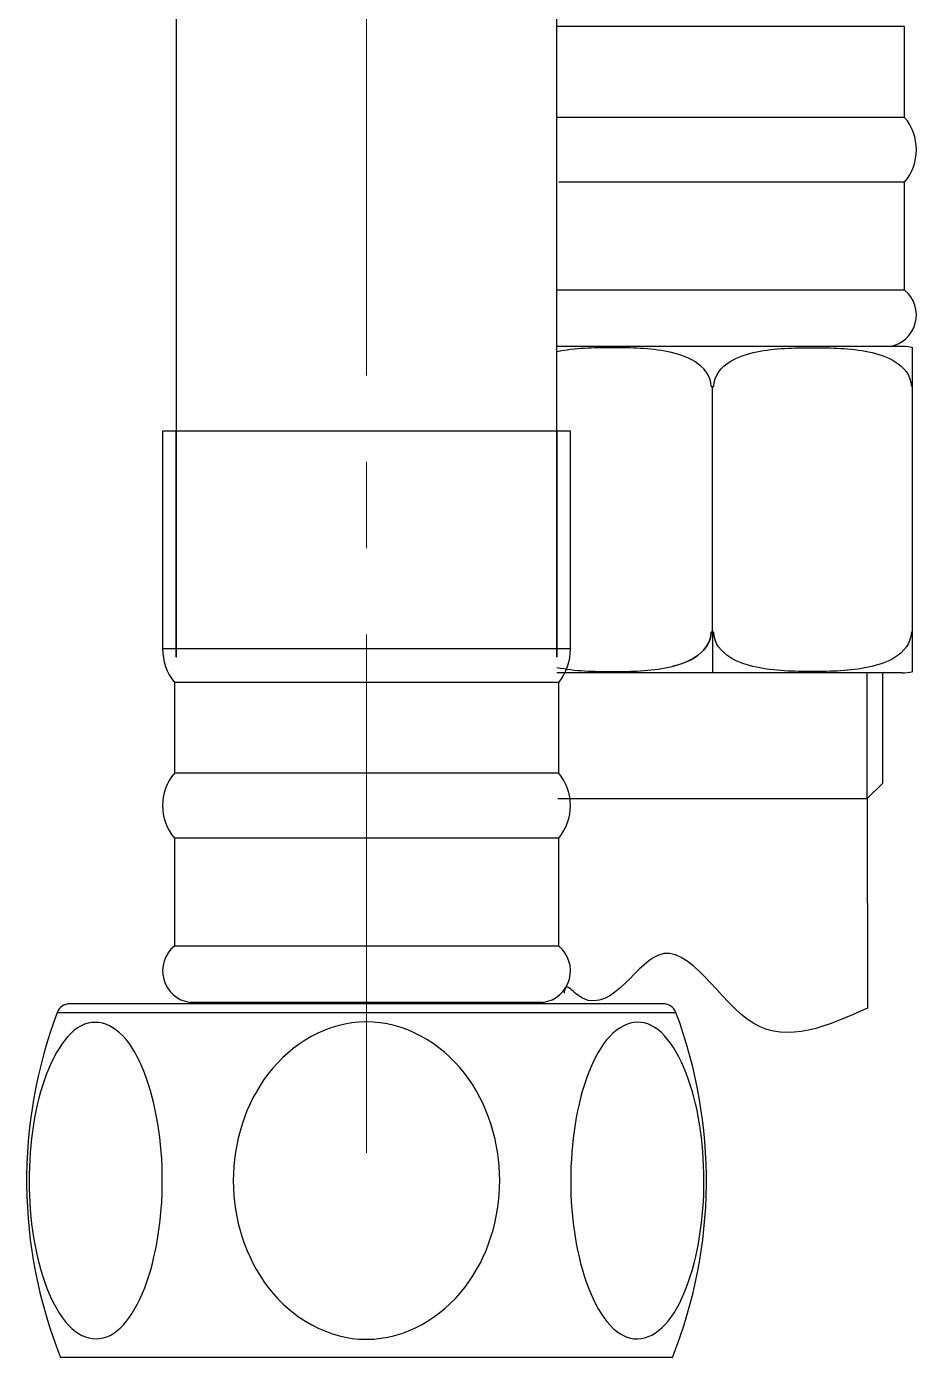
# Model space of a CAD drawing. Extents: x 0 to 1128, y 0 to 827.
# Drawn here: x 261.16 to 293.88, y 96.35 to 145.27 of the extents above; entities that cross this region are included whole.
import ezdxf

# ---------------------------------------------------------------- set-up
doc = ezdxf.new("R2010")
doc.units = 0
doc.header["$LTSCALE"] = 10
doc.header["$MEASUREMENT"] = 0
doc.linetypes.add('CENTER2', pattern=[28.575, 19.05, -3.175, 3.175, -3.175])
doc.layers.get('0').update_dxf_attribs({"linetype": 'CONTINUOUS'})
doc.layers.add('1', color=7, linetype='CONTINUOUS')
doc.layers.add('Cneter', color=1, linetype='CENTER2', lineweight=13)

msp = doc.modelspace()

# ---------------------------------------------------------------- linework, layer by layer
at = {"color": 7, "ltscale": 0.5}
for p, q in [((286.382, 123.008), (286.382, 121.508)), ((292.632, 121.508), (280.661, 121.508))]:
    msp.add_line(p, q, dxfattribs=at)
at = {"color": 7}
for p, q in [((292.073, 116.887), (292.073, 121.508)), ((292.632, 121.508), (292.632, 117.446)), ((292.073, 116.887), (292.632, 117.446)), ((280.691, 116.887), (292.073, 116.887)), ((292.073, 116.887), (292.082, 109.182))]:
    msp.add_line(p, q, dxfattribs=at)
at = {"ltscale": 0.5}
msp.add_spline([(292.082, 109.182), (287.9, 108.622), (284.375, 111.127), (281.396, 109.689), (280.986, 109.942), (280.924, 109.739)], degree=3, dxfattribs=at)
at = {"layer": '1', "color": 7, "linetype": 'Continuous'}
for p, q in [((266.661, 157.12), (266.661, 141.764)), ((280.661, 141.764), (280.661, 157.12)), ((293.448, 145.265), (280.661, 145.265)), ((293.448, 141.928), (293.448, 145.265)), ((293.448, 141.928), (280.661, 141.928)), ((266.661, 141.764), (266.661, 122.083)), ((280.661, 122.083), (280.661, 141.764)), ((293.448, 139.547), (280.728, 139.547)), ((293.448, 135.578), (293.448, 139.547)), ((293.448, 135.578), (280.661, 135.578)), ((293.382, 133.508), (280.661, 133.508)), ((286.337, 132.035), (286.382, 132.035)), ((286.382, 132.035), (286.429, 132.035)), ((293.743, 123.008), (293.743, 132.035)), ((266.161, 130.399), (266.161, 122.399)), ((281.161, 130.399), (266.161, 130.399)), ((266.661, 122.083), (266.661, 130.399)), ((280.661, 130.399), (280.661, 122.083)), ((281.161, 122.399), (281.161, 130.399)), ((286.382, 123.008), (286.337, 123.008)), ((286.429, 123.008), (286.382, 123.008)), ((293.743, 123.008), (293.696, 123.008)), ((281.161, 122.399), (266.161, 122.399)), ((293.355, 121.508), (280.661, 121.508)), ((266.595, 121.156), (266.595, 117.819)), ((280.728, 121.156), (266.595, 121.156)), ((280.728, 117.819), (280.728, 121.156)), ((280.728, 117.819), (266.595, 117.819)), ((266.595, 115.438), (266.595, 111.469)), ((280.728, 115.438), (266.595, 115.438)), ((280.728, 111.469), (280.728, 115.438)), ((280.728, 111.469), (266.595, 111.469)), ((284.569, 109.349), (262.754, 109.349)), ((280.161, 109.399), (267.161, 109.399)), ((262.286, 109.025), (285.037, 109.025)), ((284.911, 96.349), (262.411, 96.349))]:
    msp.add_line(p, q, dxfattribs=at)
for centre, radius, start, end in [((292.03, 140.738), 1.852, 319.994, 40.006), ((292.709, 134.668), 1.173, 278.4849, 50.9069), ((293.382, 132.035), 1.473, 75.697, 90), ((268.16, 122.399), 1.998, 180, 218.4508), ((279.163, 122.399), 1.998, 321.5492, 0), ((293.355, 123.008), 1.5, 270, 285.1302), ((268.013, 116.629), 1.852, 139.994, 220.006), ((279.309, 116.629), 1.852, 319.994, 40.006), ((267.334, 110.559), 1.173, 129.0931, 261.5151), ((279.988, 110.559), 1.173, 278.4849, 50.9069), ((262.754, 108.849), 0.5, 90, 159.3657), ((280.055, 109.405), 1.173, 180.299, 182.7427), ((284.569, 108.849), 0.5, 20.6343, 90), ((278.687, 102.849), 17.526, 159.3657, 201.7699), ((268.635, 102.849), 17.526, 338.2301, 20.6343)]:
    msp.add_arc(centre, radius, start, end, dxfattribs=at)
for points, knots in [([(286.336, 132.035), (286.336, 132.442), (286.04, 132.762), (285.432, 133.141), (285.091, 133.244), (284.079, 133.449), (283.387, 133.463), (282.017, 133.463), (281.33, 133.449), (280.661, 133.314)], [0, 0, 0, 0, 0.125, 0.125, 0.25, 0.25, 0.5, 0.5, 0.7474153, 0.7474153, 0.7474153, 0.7474153]), ([(286.429, 132.035), (286.429, 132.442), (286.724, 132.762), (287.332, 133.141), (287.673, 133.244), (288.686, 133.449), (289.378, 133.463), (290.754, 133.463), (291.449, 133.449), (292.462, 133.241), (292.8, 133.139), (293.407, 132.756), (293.696, 132.438), (293.696, 132.035)], [0, 0, 0, 0, 0.125, 0.125, 0.25, 0.25, 0.5, 0.5, 0.75, 0.75, 0.875, 0.875, 1, 1, 1, 1]), ([(293.743, 132.035), (293.743, 132.442), (293.743, 132.762), (293.743, 133.141), (293.743, 133.244), (293.743, 133.449), (293.743, 133.463), (293.743, 133.463)], [0, 0, 0, 0, 0.250187, 0.250187, 0.500375, 0.500375, 1, 1, 1, 1]), ([(280.661, 121.712), (281.332, 121.574), (282.021, 121.559), (283.396, 121.559), (284.092, 121.575), (285.106, 121.789), (285.444, 121.894), (286.05, 122.282), (286.336, 122.603), (286.336, 123.008)], [0.2517367, 0.2517367, 0.2517367, 0.2517367, 0.5, 0.5, 0.75, 0.75, 0.875, 0.875, 1, 1, 1, 1]), ([(286.337, 123.008), (286.337, 122.603), (286.048, 122.28), (285.492, 121.924), (285.209, 121.823), (284.923, 121.752)], [0, 0, 0, 0, 0.540501, 0.540501, 1, 1, 1, 1]), ([(293.696, 123.008), (293.696, 122.6), (293.404, 122.276), (292.797, 121.891), (292.455, 121.786), (291.442, 121.574), (290.748, 121.559), (289.369, 121.559), (288.673, 121.575), (287.659, 121.789), (287.321, 121.894), (286.715, 122.282), (286.429, 122.603), (286.429, 123.008)], [0, 0, 0, 0, 0.125, 0.125, 0.25, 0.25, 0.5, 0.5, 0.75, 0.75, 0.875, 0.875, 1, 1, 1, 1]), ([(293.743, 121.559), (293.743, 121.559), (293.743, 121.559), (293.743, 121.559), (293.743, 121.575), (293.743, 121.789), (293.743, 121.894), (293.743, 122.282), (293.743, 122.603), (293.743, 123.008)], [0, 0, 0, 0, 0.000101, 0.000101, 0.50005, 0.50005, 0.750025, 0.750025, 1, 1, 1, 1]), ([(265.899, 100.284), (265.629, 98.977), (265.133, 97.848), (263.833, 96.795), (263.058, 96.997), (261.894, 98.613), (261.509, 99.901), (261.183, 102.626), (261.236, 104.108), (261.766, 106.687), (262.268, 107.843), (263.562, 108.899), (264.349, 108.695), (265.506, 107.091), (265.895, 105.807), (266.224, 103.046), (266.17, 101.59), (265.899, 100.284)], [0, 0, 0, 0, 0.125, 0.125, 0.25, 0.25, 0.375, 0.375, 0.5, 0.5, 0.625, 0.625, 0.75, 0.75, 0.875, 0.875, 1, 1, 1, 1]), ([(273.661, 97.013), (272.239, 97.013), (270.917, 97.796), (269.2, 100.019), (268.764, 101.435), (268.761, 104.249), (269.195, 105.66), (270.891, 107.878), (272.231, 108.677), (275.05, 108.691), (276.396, 107.912), (278.125, 105.676), (278.559, 104.254), (278.561, 101.45), (278.129, 100.033), (276.413, 97.801), (275.083, 97.013), (273.661, 97.013)], [0, 0, 0, 0, 0.125, 0.125, 0.25, 0.25, 0.375, 0.375, 0.5, 0.5, 0.625, 0.625, 0.75, 0.75, 0.875, 0.875, 1, 1, 1, 1]), ([(281.423, 100.284), (281.152, 101.591), (281.1, 103.039), (281.422, 105.778), (281.8, 107.052), (282.956, 108.686), (283.728, 108.906), (285.036, 107.876), (285.544, 106.726), (286.085, 104.136), (286.14, 102.655), (285.821, 99.933), (285.439, 98.643), (284.291, 97.018), (283.513, 96.788), (282.196, 97.832), (281.694, 98.976), (281.423, 100.284)], [0, 0, 0, 0, 0.125, 0.125, 0.25, 0.25, 0.375, 0.375, 0.5, 0.5, 0.625, 0.625, 0.75, 0.75, 0.875, 0.875, 1, 1, 1, 1])]:
    msp.add_open_spline(points, degree=3, knots=knots, dxfattribs=at)
msp.add_open_spline([(286.382, 123.008), (286.382, 132.035)], degree=1, dxfattribs=at)
at = {"layer": 'Cneter', "color": 1, "lineweight": 5, "ltscale": 0.1}
msp.add_open_spline([(273.661, 103.871), (273.661, 222.477), (273.661, 227.477)], degree=1, knots=[0, 0, 0.903337, 1, 1], dxfattribs=at)

doc.saveas('drawing.dxf')
